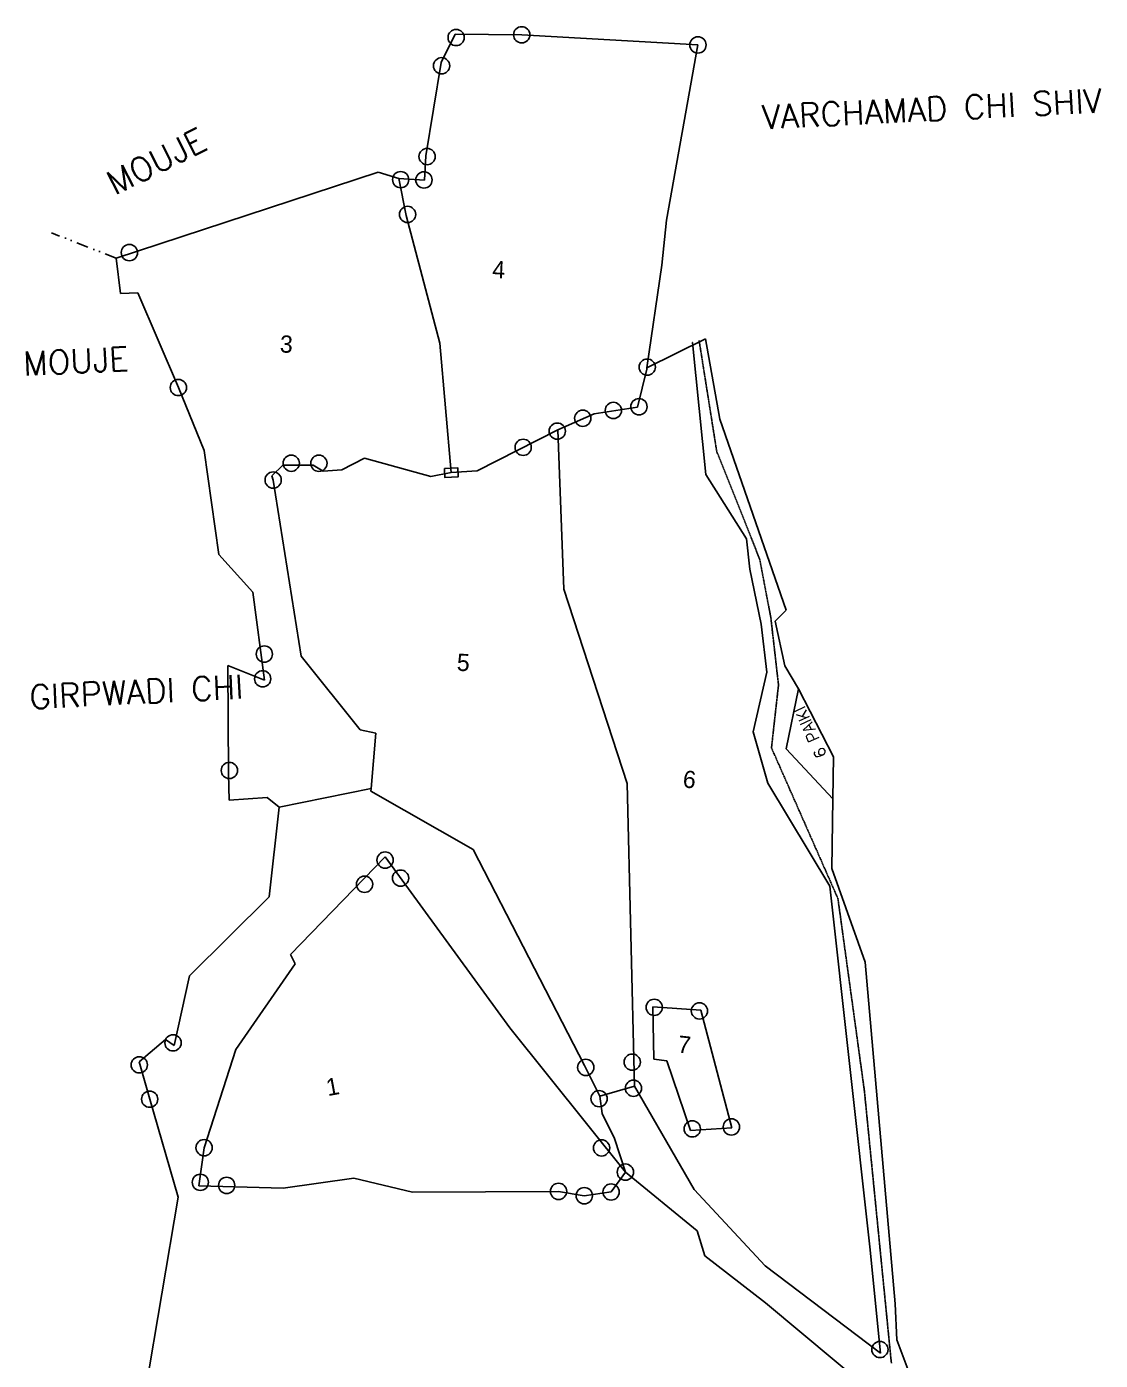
# Model space of a CAD drawing. Header units: metres. Extents: x 354057 to 354976, y 1748985 to 1749928.
# Drawn here: x 354364 to 354812, y 1749371 to 1749928 of the extents above; entities that cross this region are included whole.
import ezdxf

# ---------------------------------------------------------------- set-up
doc = ezdxf.new("R2010")
doc.units = ezdxf.units.M
doc.header["$MEASUREMENT"] = 0
doc.linetypes.add('DASHED', pattern=[0.75, 0.5, -0.25])
doc.linetypes.add('DIVIDE', pattern=[1.25, 0.5, -0.25, 0, -0.25, 0, -0.25])
for name, color, linetype in [('OFF', 1, 'Continuous'), ('OTHERS', 1, 'Continuous'), ('POLY_PARCEL', 6, 'Continuous'), ('POLY_ROAD', 30, 'Continuous'), ('TEXT_MAPIN', 7, 'Continuous'), ('TEXT_MAPOUT', 7, 'Continuous'), ('TEXT_PARCEL', 7, 'Continuous'), ('V-BOUND_LINE', 7, 'Continuous'), ('V_DIVIDE_LINE', 7, 'DIVIDE')]:
    doc.layers.add(name, color=color, linetype=linetype)
doc.styles.get("Standard").update_dxf_attribs({"font": 'simplex.shx'})
doc.styles.add('TEXT_MAP', font='')
doc.styles.get('TEXT_MAP').set_extended_font_data('Kruti Dev 050')

msp = doc.modelspace()

# ---------------------------------------------------------------- linework, layer by layer
msp.add_lwpolyline([(354538.07, 1749743.29), (354543.62, 1749743.57), (354543.81, 1749739.73), (354538.26, 1749739.45)], close=True)
for centre in [(354542.97, 1749923.25), (354570.34, 1749924.37), (354643.93, 1749920.13), (354536.88, 1749911.43), (354530.86, 1749873.53), (354519.81, 1749863.88), (354529.53, 1749863.76), (354522.69, 1749849.34), (354406.55, 1749833.4), (354622.73, 1749785.56), (354427.01, 1749777.06), (354608.63, 1749767.48), (354619.3, 1749769.02), (354595.85, 1749764.22), (354585.19, 1749758.83), (354570.95, 1749752.06), (354474.12, 1749745.44), (354485.66, 1749745.4), (354466.58, 1749738.39), (354462.9, 1749665.73), (354462.2, 1749655.38), (354448.31, 1749617.09), (354513.32, 1749579.69), (354519.77, 1749572.12), (354504.72, 1749569.56), (354625.66, 1749518.17), (354644.55, 1749516.68), (354424.79, 1749503.34), (354410.67, 1749494.15), (354597.09, 1749493.08), (354616.47, 1749495.27), (354617.01, 1749484.38), (354415.02, 1749479.81), (354602.65, 1749480.03), (354641.54, 1749467.41), (354657.89, 1749468.22), (354437.76, 1749459.52), (354603.67, 1749459.46), (354613.62, 1749449.34), (354436.18, 1749445.08), (354447.17, 1749443.81), (354585.72, 1749441.3), (354596.46, 1749439.47), (354607.67, 1749441.04), (354719.88, 1749375.25)]:
    msp.add_circle(centre, 3.4)
at = {"layer": 'OFF', "color": 1}
for q in [(354617.5, 1749485.19), (354602.93, 1749481.06)]:
    msp.add_line((354602.93, 1749481.06), q, dxfattribs=at)
at = {"layer": 'OTHERS', "linetype": 'DASHED', "ltscale": 0.5}
for p, q in [((354644.42, 1749796.63), (354651.78, 1749750.24)), ((354651.78, 1749750.24), (354663.52, 1749720.92)), ((354663.52, 1749720.92), (354669.72, 1749705.22)), ((354669.72, 1749705.22), (354674.35, 1749680.95)), ((354674.35, 1749680.95), (354677.55, 1749652.82)), ((354677.55, 1749652.82), (354674.62, 1749626.53)), ((354674.62, 1749626.53), (354702.36, 1749563.61)), ((354702.36, 1749563.61), (354713.39, 1749483.43)), ((354713.39, 1749483.43), (354724.67, 1749369.6))]:
    msp.add_line(p, q, dxfattribs=at)
at = {"layer": 'POLY_PARCEL'}
for p, q in [((354522.1, 1749848.96), (354519.09, 1749864.41)), ((354536.19, 1749795.54), (354522.1, 1749848.96)), ((354540.94, 1749741.51), (354536.19, 1749795.54)), ((354622.55, 1749784.67), (354622.64, 1749785.3)), ((354618.7, 1749768.79), (354622.55, 1749784.67)), ((354600.56, 1749766.09), (354618.7, 1749768.79)), ((354585.37, 1749759.4), (354600.56, 1749766.09)), ((354585.37, 1749759.4), (354551.71, 1749742.3)), ((354585.37, 1749759.4), (354587.91, 1749692.76)), ((354495.19, 1749742.69), (354504.73, 1749747.54)), ((354504.73, 1749747.54), (354532.41, 1749739.91)), ((354465.96, 1749740.21), (354470.64, 1749744.56)), ((354470.64, 1749744.56), (354483.25, 1749744.67)), ((354483.25, 1749744.67), (354487.5, 1749742.05)), ((354487.5, 1749742.05), (354495.19, 1749742.69)), ((354532.41, 1749739.91), (354540.94, 1749741.51)), ((354551.71, 1749742.3), (354540.94, 1749741.51)), ((354466.58, 1749738.39), (354465.96, 1749740.21)), ((354478.23, 1749664.79), (354466.58, 1749738.39)), ((354587.91, 1749692.76), (354614.37, 1749611.71)), ((354502.92, 1749634.13), (354478.23, 1749664.79)), ((354680.69, 1749626.12), (354685.96, 1749651.22)), ((354509.43, 1749632.66), (354502.92, 1749634.13)), ((354507.48, 1749609.52), (354509.43, 1749632.66)), ((354700.23, 1749605.29), (354680.69, 1749626.12)), ((354469.09, 1749601.8), (354507.48, 1749609.52)), ((354507.39, 1749608.47), (354507.48, 1749609.52)), ((354550.1, 1749584.07), (354507.39, 1749608.47)), ((354614.37, 1749611.71), (354617.5, 1749485.19)), ((354473.83, 1749540.28), (354513.27, 1749581.01)), ((354513.27, 1749581.01), (354565.34, 1749509.58)), ((354596.54, 1749493.87), (354550.1, 1749584.07)), ((354475.79, 1749536.27), (354473.83, 1749540.28)), ((354451.02, 1749500.49), (354475.79, 1749536.27)), ((354625.05, 1749518.31), (354645.08, 1749516.93)), ((354625.54, 1749496.57), (354625.05, 1749518.31)), ((354645.08, 1749516.93), (354658, 1749467.78)), ((354565.34, 1749509.58), (354613.62, 1749449.34)), ((354437.76, 1749459.52), (354451.02, 1749500.49)), ((354630.91, 1749495.85), (354625.54, 1749496.57)), ((354640.86, 1749466.73), (354630.91, 1749495.85)), ((354602.93, 1749481.06), (354596.54, 1749493.87)), ((354602.93, 1749481.06), (354602.93, 1749481.06)), ((354658, 1749467.78), (354640.86, 1749466.73)), ((354435.61, 1749443.63), (354437.76, 1749459.52)), ((354500.28, 1749446.76), (354470.78, 1749442.65)), ((354524.77, 1749440.9), (354500.28, 1749446.76)), ((354613.62, 1749449.34), (354607.67, 1749441.04)), ((354470.78, 1749442.65), (354435.61, 1749443.63)), ((354585.72, 1749441.3), (354524.77, 1749440.9)), ((354596.46, 1749439.47), (354585.72, 1749441.3)), ((354607.67, 1749441.04), (354596.46, 1749439.47))]:
    msp.add_line(p, q, dxfattribs=at)
at = {"layer": 'POLY_ROAD'}
for p, q in [((354641.82, 1749795.89), (354641.7, 1749795.86)), ((354641.7, 1749795.86), (354647.26, 1749740.68)), ((354647.26, 1749740.68), (354664.21, 1749713.89)), ((354664.21, 1749713.89), (354665.63, 1749701.21)), ((354665.63, 1749701.21), (354670.33, 1749678.15)), ((354670.33, 1749678.15), (354672.7, 1749658.18)), ((354672.7, 1749658.18), (354667.02, 1749633.23)), ((354667.02, 1749633.23), (354673.03, 1749611.81)), ((354673.03, 1749611.81), (354698.93, 1749568.71)), ((354698.93, 1749568.71), (354715.71, 1749418.08)), ((354642.31, 1749442.02), (354617.5, 1749485.19)), ((354603.99, 1749473.89), (354602.93, 1749481.06)), ((354609.15, 1749463.34), (354603.99, 1749473.89)), ((354613.62, 1749449.34), (354609.15, 1749463.34)), ((354643.56, 1749424.83), (354613.62, 1749449.34)), ((354671.96, 1749410.13), (354642.31, 1749442.02)), ((354646.84, 1749414.41), (354643.56, 1749424.83)), ((354715.71, 1749418.08), (354720.08, 1749373.69)), ((354672.19, 1749394.76), (354646.84, 1749414.41)), ((354720.08, 1749373.69), (354671.96, 1749410.13)), ((354723.7, 1749351.76), (354672.19, 1749394.76))]:
    msp.add_line(p, q, dxfattribs=at)
at = {"layer": 'V-BOUND_LINE'}
for p, q in [((354536.78, 1749912.75), (354542.63, 1749924.61)), ((354542.63, 1749924.61), (354570.34, 1749924.37)), ((354570.34, 1749924.37), (354643.93, 1749920.13)), ((354643.93, 1749920.13), (354630.82, 1749847.01)), ((354530.35, 1749873.79), (354536.78, 1749912.75)), ((354529.69, 1749863.65), (354530.35, 1749873.79)), ((354401.09, 1749831.1), (354510.47, 1749866.94)), ((354510.47, 1749866.94), (354519.09, 1749864.41)), ((354519.09, 1749864.41), (354529.69, 1749863.65)), ((354630.82, 1749847.01), (354628.89, 1749828.19)), ((354402.85, 1749816.27), (354401.09, 1749831.1)), ((354628.89, 1749828.19), (354622.64, 1749785.3)), ((354410.05, 1749816.63), (354402.85, 1749816.27)), ((354427.01, 1749777.06), (354410.05, 1749816.63)), ((354622.64, 1749785.3), (354647.08, 1749797.39)), ((354647.08, 1749797.39), (354653.04, 1749763.82)), ((354437.83, 1749750.72), (354427.01, 1749777.06)), ((354653.04, 1749763.82), (354680.71, 1749683.99)), ((354443.86, 1749707.27), (354437.83, 1749750.72)), ((354458.04, 1749691.51), (354443.86, 1749707.27)), ((354462.97, 1749654.84), (354458.04, 1749691.51)), ((354680.71, 1749683.99), (354676.21, 1749679.48)), ((354676.21, 1749679.48), (354680.14, 1749660.81)), ((354447.9, 1749615.73), (354447.71, 1749660.98)), ((354447.71, 1749660.98), (354462.97, 1749654.84)), ((354680.14, 1749660.81), (354685.96, 1749651.22)), ((354685.96, 1749651.22), (354700.48, 1749622.81)), ((354700.48, 1749622.81), (354700.23, 1749605.29)), ((354448.16, 1749604.73), (354447.9, 1749615.73)), ((354464.07, 1749605.78), (354448.16, 1749604.73)), ((354469.09, 1749601.8), (354464.07, 1749605.78)), ((354464.97, 1749564.36), (354469.09, 1749601.8)), ((354700.23, 1749605.29), (354699.8, 1749576.15)), ((354699.8, 1749576.15), (354713.76, 1749536.98)), ((354431.6, 1749531.31), (354464.97, 1749564.36)), ((354713.76, 1749536.98), (354726.24, 1749394.33)), ((354425.23, 1749502.2), (354431.6, 1749531.31)), ((354410.66, 1749495.37), (354421.68, 1749504.7)), ((354421.68, 1749504.7), (354425.23, 1749502.2)), ((354415.02, 1749479.81), (354410.66, 1749495.37)), ((354426.9, 1749438.9), (354415.02, 1749479.81)), ((354412.31, 1749352.84), (354426.9, 1749438.9)), ((354726.24, 1749394.33), (354727, 1749379.24)), ((354727, 1749379.24), (354735.56, 1749356.24))]:
    msp.add_line(p, q, dxfattribs=at)
at = {"layer": 'V_DIVIDE_LINE', "ltscale": 10}
for q in [(354374, 1749841.66), (354401.09, 1749831.1), (354401.09, 1749831.1)]:
    msp.add_line((354401.09, 1749831.1), q, dxfattribs=at)

# ---------------------------------------------------------------- texts
at = {"layer": 'TEXT_MAPIN'}
msp.add_text('6 PAIKI', height=4.791, rotation=114.4178, dxfattribs=at).set_placement((354697.86, 1749623.58))
at = {"layer": 'TEXT_MAPOUT'}
for s, height, rotation, p in [('VARCHAMAD CHI SHIV', 9.9822, 2.8424, (354670.97, 1749884.94)), ('MOUJE', 9.982, 26.7772, (354400.45, 1749857.15)), ('MOUJE', 9.982, 2.8424, (354362.46, 1749781.99)), ('GIRPWADI CHI', 9.9822, 2.8424, (354365.06, 1749642.75))]:
    msp.add_text(s, height=height, rotation=rotation, dxfattribs=at).set_placement(p)
at = {"layer": 'TEXT_PARCEL', "style": 'TEXT_MAP'}
for s, rotation, p in [('4', 357.3221, (354557.91, 1749822.83)), ('3', 357.3221, (354469.27, 1749791.72)), ('5', 357.3221, (354543.13, 1749658.76)), ('6', 353.6918, (354637.33, 1749610.09)), ('7', 353.6918, (354635.19, 1749499.31)), ('1', 10.4273, (354489.41, 1749481.05))]:
    msp.add_text(s, height=7.19, rotation=rotation, dxfattribs=at).set_placement(p)

doc.saveas('drawing.dxf')
